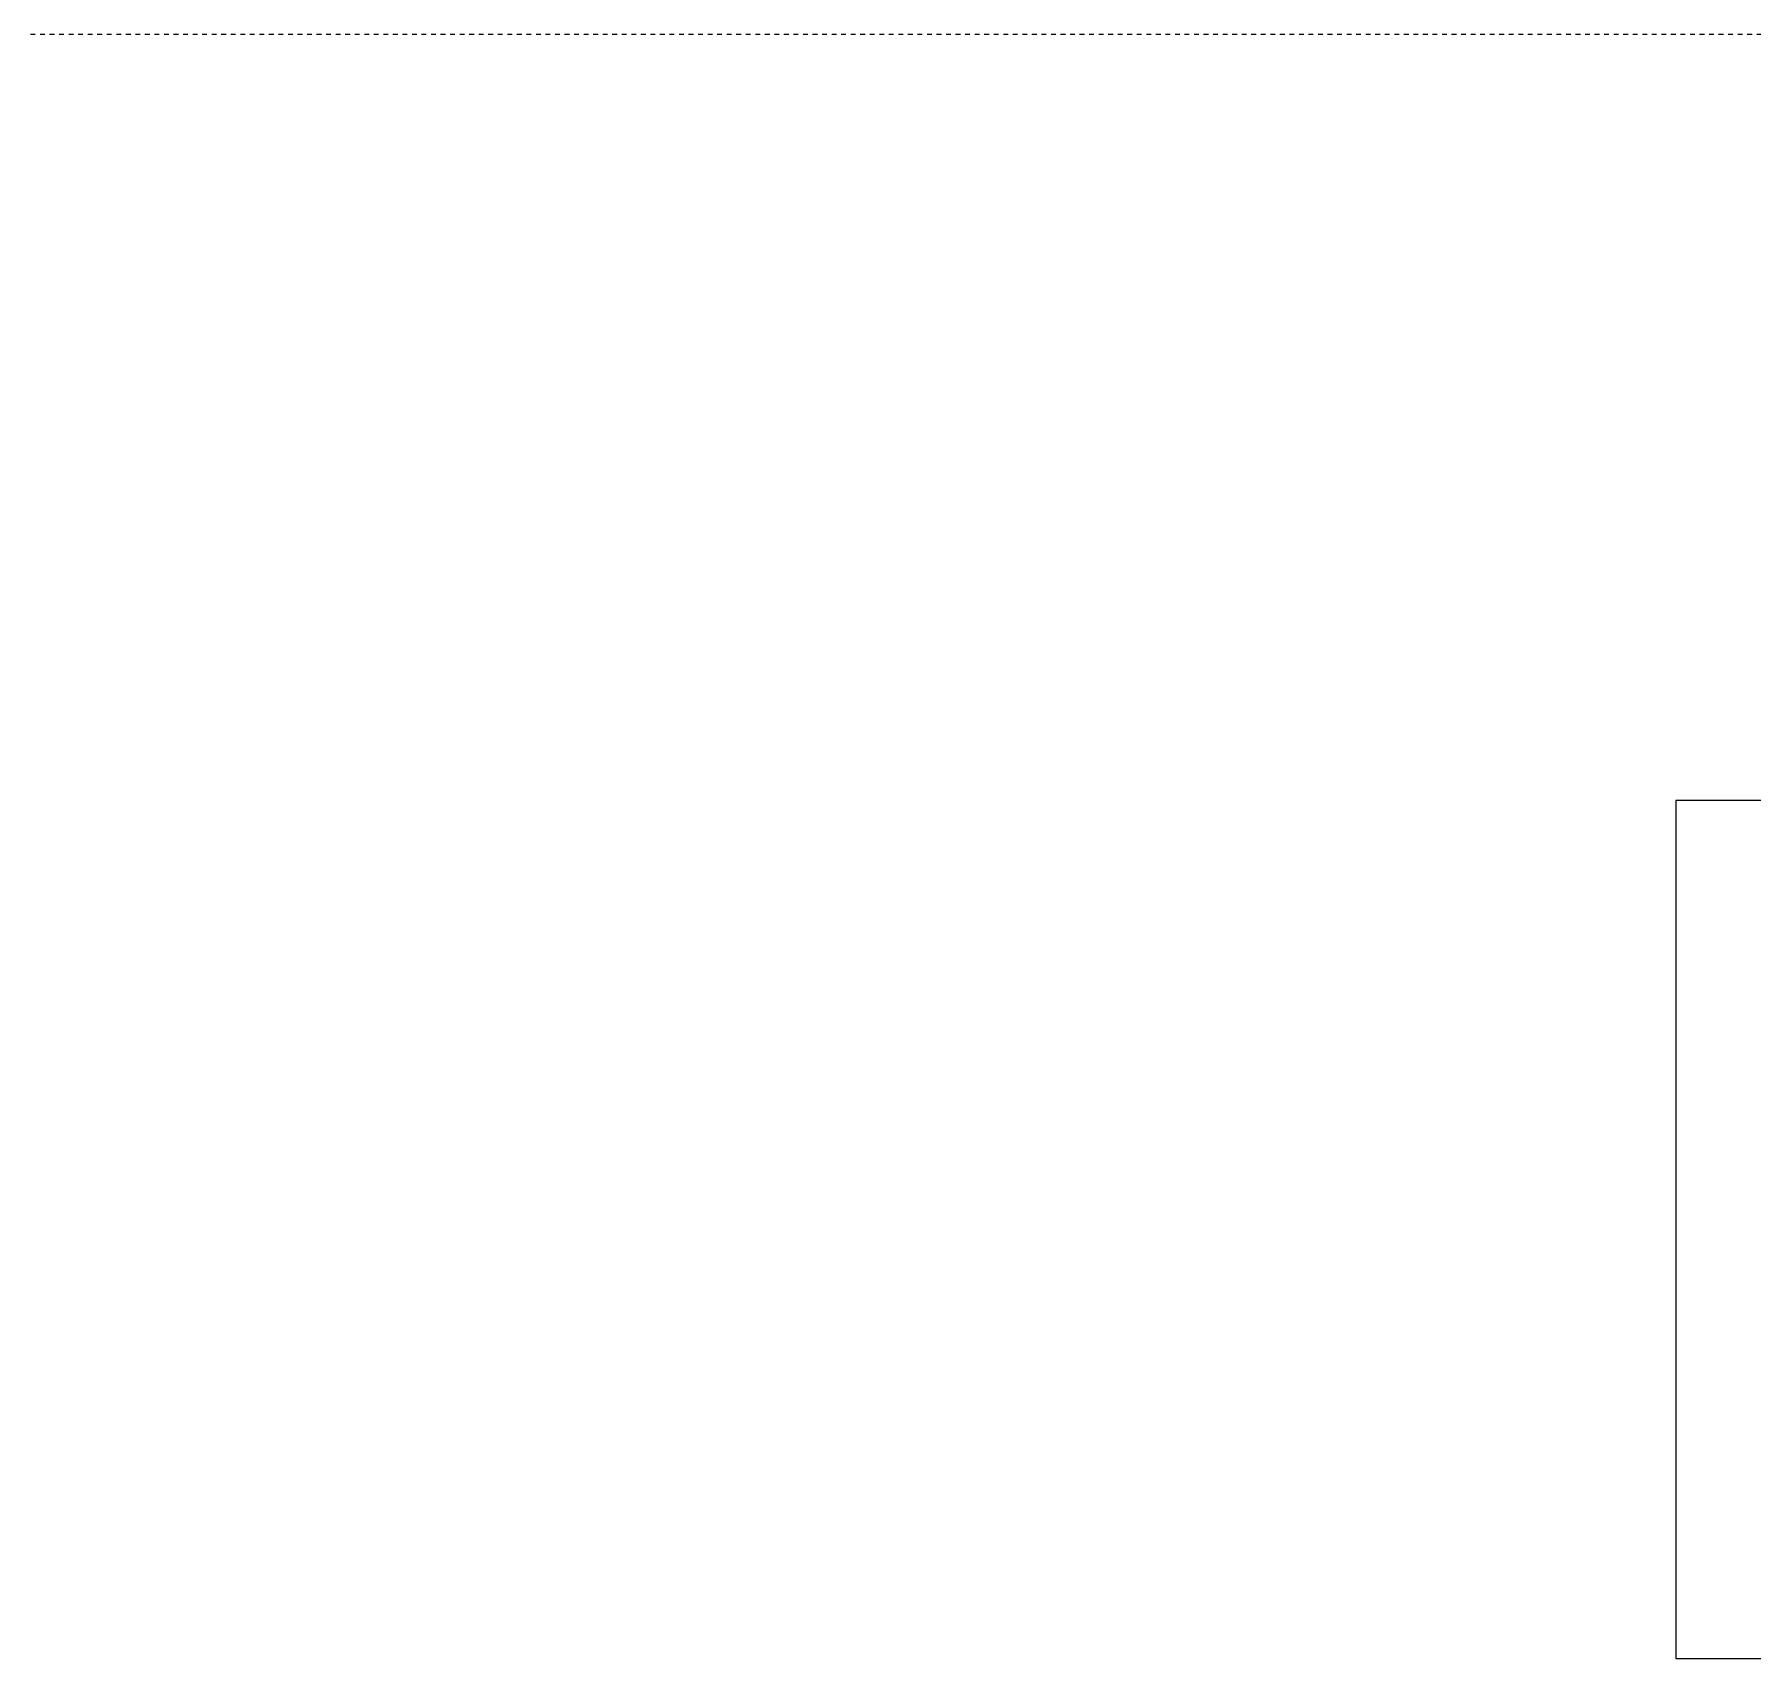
# Model space of a CAD drawing. Header units: inches. Extents: x -10205 to 13964, y -460 to 30702.
# Drawn here: x -2904.54 to -2868.51, y 12012.63 to 12046.7 of the extents above; entities that cross this region are included whole.
import ezdxf

# ---------------------------------------------------------------- set-up
doc = ezdxf.new("R2010")
doc.units = ezdxf.units.IN
doc.header["$MEASUREMENT"] = 0
doc.linetypes.add('Dash 1_16_', pattern=[0.125, 0.0625, -0.0625])
for name, color, linetype, lineweight in [('0-1', 7, 'Continuous', 5), ('0-4', 7, 'Continuous', 9), ('I-FURN-3', 7, 'Continuous', 9), ('I-FURN-HDLN-2', 254, 'Dash 1_16_', 9)]:
    doc.layers.add(name, color=color, linetype=linetype, lineweight=lineweight)

# ---------------------------------------------------------------- blocks, each defined once
blk = doc.blocks.new('Bed-Standard - King 78_ x 80_-V35-SITE PLAN - CAD FILE')
at = {"layer": 'I-FURN-HDLN-2'}
blk.add_line((-64.311, 37.705), (-64.311, -77.795), dxfattribs=at)
blk = doc.blocks.new('Table-Night Stand - 18_ x 18_ x 24_-V36-SITE PLAN - CAD FILE')
at = {"layer": 'I-FURN-3'}
for p, q in [((0.147, 18), (0.147, 0)), ((18.147, 0), (18.147, 18)), ((0.147, 0), (18.147, 0))]:
    blk.add_line(p, q, dxfattribs=at)
blk = doc.blocks.new('1750 Ox - Unit Layouts_rvt-1-SITE PLAN - CAD FILE')
at = {"layer": '0-4', "rotation": 269.9999999999986}
for name, p in [('Bed-Standard - King 78_ x 80_-V35-SITE PLAN - CAD FILE', (-2889.829, 11982.388)), ('Table-Night Stand - 18_ x 18_ x 24_-V36-SITE PLAN - CAD FILE', (-2870.124, 12030.779))]:
    blk.add_blockref(name, p, dxfattribs=at)

msp = doc.modelspace()

# ---------------------------------------------------------------- block references
at = {"layer": '0-1'}
msp.add_blockref('1750 Ox - Unit Layouts_rvt-1-SITE PLAN - CAD FILE', (0, 0), dxfattribs=at)

doc.saveas('drawing.dxf')
